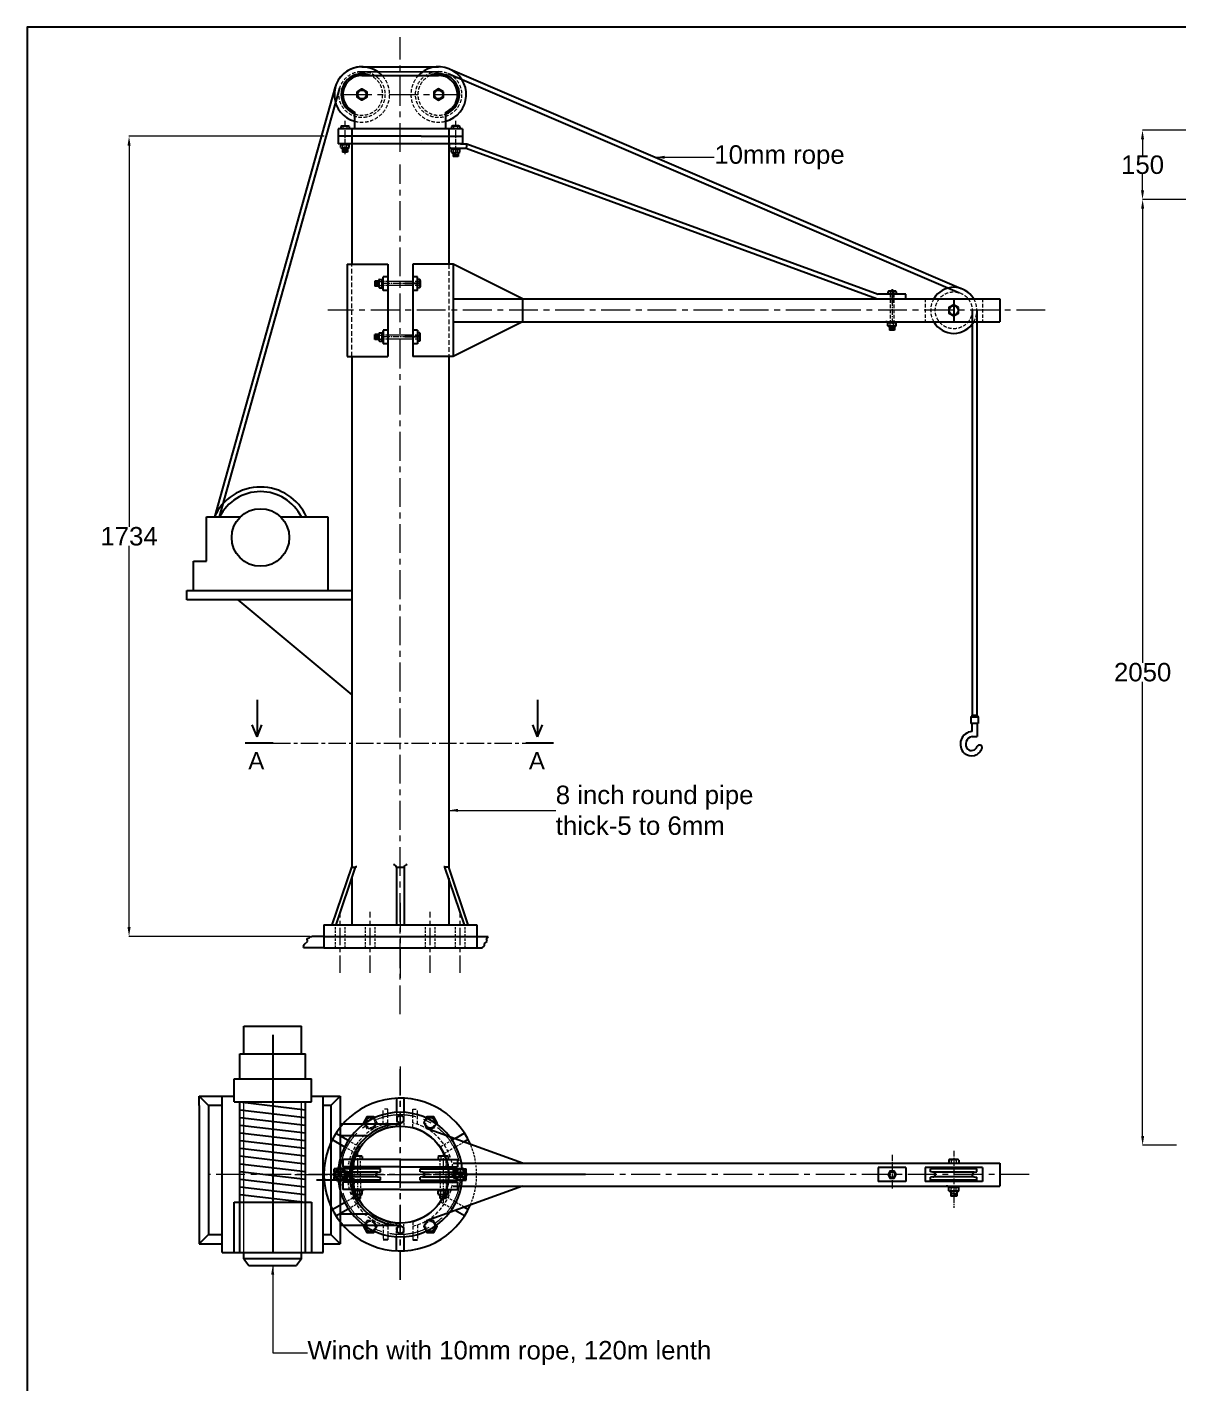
# Model space of a CAD drawing. Header units: inches. Extents: x 639 to 7348, y 3528 to 8220.
# Drawn here: x 639 to 3137, y 5279 to 8220 of the extents above; entities that cross this region are included whole.
import ezdxf

# ---------------------------------------------------------------- set-up
doc = ezdxf.new("R2010")
doc.units = ezdxf.units.IN
doc.header["$MEASUREMENT"] = 0
doc.linetypes.add('CENTER', pattern=[2, 1.25, -0.25, 0.25, -0.25])
doc.linetypes.add('HIDDEN', pattern=[0.375, 0.25, -0.125])
doc.styles.get("Standard").update_dxf_attribs({"font": 'arial.ttf'})
doc.dimstyles.get("Standard").update_dxf_attribs({"dimtxt": 40, "dimasz": 20, "dimexe": 0.18, "dimexo": 30, "dimgap": 0.09, "dimtad": 0, "dimtih": 1, "dimtoh": 1, "dimdec": 0, "dimzin": 0, "dimdsep": 46, "dimtxsty": 'Standard', "dimcen": 0.09, "dimadec": 0, "dimazin": 0, "dimtfac": 1, "dimtdec": 0, "dimtofl": 0, "dimtmove": 0, "dimatfit": 3, "dimfxl": 1, "dimtolj": 1, "dimtzin": 0, "dimlwd": 5, "dimlwe": 5, "dimarcsym": 0})

# ---------------------------------------------------------------- blocks, each defined once
blk = doc.blocks.new('*D2')
at = {"color": 0, "lineweight": 5, "transparency": 16777216}
for p, q in [((3151.5, 7996.7), (3057.7, 7996.7)), ((3057.9, 7976.7), (3057.9, 7942.2)), ((3057.9, 7866.7), (3057.9, 7901.2)), ((3151.5, 7846.7), (3057.7, 7846.7))]:
    blk.add_line(p, q, dxfattribs=at)
at = {"color": 0, "transparency": 16777216}
for points in [[(3054.5, 7976.7), (3061.2, 7976.7), (3057.9, 7996.7)], [(3054.5, 7866.7), (3061.2, 7866.7), (3057.9, 7846.7)]]:
    blk.add_solid(points, dxfattribs=at)
at = {"layer": 'Defpoints', "color": 0, "transparency": 16777216}
for p in [(3181.5, 7996.7), (3057.9, 7846.7), (3181.5, 7846.7)]:
    blk.add_point(p, dxfattribs=at)
at = {"color": 0, "transparency": 16777216, "insert": (3057.9, 7921.7), "char_height": 40, "attachment_point": 5}
blk.add_mtext('\\A1;150', dxfattribs=at)
blk = doc.blocks.new('*D4')
at = {"color": 0, "lineweight": 5, "transparency": 16777216}
for p, q in [((3151.5, 7846.7), (3057.9, 7846.7)), ((3058.1, 7826.7), (3058.1, 6842.2)), ((3058.1, 5816.7), (3058.1, 6801.2)), ((3131.5, 5796.7), (3057.9, 5796.7))]:
    blk.add_line(p, q, dxfattribs=at)
at = {"color": 0, "transparency": 16777216}
for points in [[(3054.8, 7826.7), (3061.4, 7826.7), (3058.1, 7846.7)], [(3054.8, 5816.7), (3061.4, 5816.7), (3058.1, 5796.7)]]:
    blk.add_solid(points, dxfattribs=at)
at = {"layer": 'Defpoints', "color": 0, "transparency": 16777216}
for p in [(3058.1, 7846.7), (3181.5, 7846.7), (3161.5, 5796.7)]:
    blk.add_point(p, dxfattribs=at)
at = {"color": 0, "transparency": 16777216, "insert": (3058.1, 6821.7), "char_height": 40, "attachment_point": 5}
blk.add_mtext('\\A1;2050', dxfattribs=at)
blk = doc.blocks.new('*D34')
at = {"color": 0, "lineweight": 5, "transparency": 16777216}
for p, q in [((1283.5, 7983.5), (860.3, 7983.5)), ((860.5, 7963.5), (860.5, 7136.9)), ((860.5, 6269.2), (860.5, 7095.8)), ((1252.9, 6249.2), (860.3, 6249.2))]:
    blk.add_line(p, q, dxfattribs=at)
at = {"color": 0, "transparency": 16777216}
for points in [[(857.1, 7963.5), (863.8, 7963.5), (860.5, 7983.5)], [(857.1, 6269.2), (863.8, 6269.2), (860.5, 6249.2)]]:
    blk.add_solid(points, dxfattribs=at)
at = {"layer": 'Defpoints', "color": 0, "transparency": 16777216}
for p in [(1313.5, 7983.5), (860.5, 6249.2), (1282.9, 6249.2)]:
    blk.add_point(p, dxfattribs=at)
at = {"color": 0, "transparency": 16777216, "insert": (860.5, 7116.3), "char_height": 40, "attachment_point": 5}
blk.add_mtext('\\A1;1734', dxfattribs=at)

msp = doc.modelspace()

# ---------------------------------------------------------------- linework, layer by layer
at = {"linetype": 'CENTER', "lineweight": 5, "ltscale": 50}
for p, q in [((1448.5, 7949.8), (1448.5, 8198.6)), ((1324.1, 8074.2), (1572.9, 8074.2)), ((1448.5, 6080.3), (1448.5, 7922.1)), ((1475.5, 7668.5), (1421.5, 7668.5)), ((1475.5, 7659.8), (1421.5, 7659.8)), ((2846.9, 7606.3), (1291.4, 7606.3)), ((1475.5, 7552.8), (1421.5, 7552.8)), ((1475.5, 7544.1), (1421.5, 7544.1)), ((1448.5, 6321.8), (1448.5, 6152.7)), ((1448.5, 5967.3), (1448.5, 5498.4)), ((1448.5, 5504.3), (1448.5, 5961.4)), ((2811.8, 5732.8), (1033.3, 5732.8)), ((1220, 5732.8), (1677.1, 5732.8)), ((1228.5, 5732.8), (1668.5, 5732.8))]:
    msp.add_line(p, q, dxfattribs=at)
for p, q in [((1356.7, 8123.4), (1531.6, 8124.2)), ((1365.4, 8134.2), (1531.6, 8134.2)), ((1552.5, 8119.6), (2660.7, 7644.4)), ((1556.5, 8128.8), (2664.6, 7653.6)), ((1047, 7161.1), (1307.7, 8090.6)), ((1365.4, 8115.4), (1531.6, 8115.4)), ((1056.7, 7158.4), (1317.3, 8087.9)), ((1349.8, 7999.5), (1349.8, 8036.1)), ((1547.2, 7999.5), (1547.2, 8036.1)), ((1319.5, 8004.8), (1319.5, 7999.5)), ((1321.9, 8005.9), (1335.2, 8005.9)), ((1337.5, 8004.8), (1337.5, 7999.5)), ((1559.5, 8004.8), (1559.5, 7999.5)), ((1575.2, 8005.9), (1561.9, 8005.9)), ((1577.5, 8004.8), (1577.5, 7999.5)), ((1583.5, 7999.5), (1313.5, 7999.5)), ((1313.5, 7999.5), (1313.5, 7967.5)), ((1493.5, 7983.5), (1313.5, 7983.5)), ((1343.5, 7999.5), (1343.5, 7706.3)), ((1403.5, 7974.2), (1403.5, 7974.2)), ((1493.5, 7983.5), (1583.5, 7983.5)), ((1493.5, 7974.2), (1493.5, 7974.2)), ((1553.5, 7999.5), (1553.5, 7706.3)), ((1583.5, 7999.5), (1583.5, 7967.5)), ((1583.5, 7967.5), (1313.5, 7967.5)), ((1317.9, 7967.5), (1317.9, 7965.5)), ((1317.9, 7965.5), (1339.1, 7965.5)), ((1319.5, 7959.1), (1319.5, 7964.4)), ((1321.9, 7958), (1335.2, 7958)), ((1323, 7958.3), (1323, 7949.4)), ((1334, 7949.4), (1323, 7949.4)), ((1334, 7958.3), (1334, 7949.4)), ((1337.5, 7959.1), (1337.5, 7964.4)), ((1339.1, 7967.5), (1339.1, 7965.5)), ((1555, 7957.5), (1555, 7967.5)), ((1557.9, 7957.5), (1555, 7957.5)), ((1557.9, 7957.5), (1557.9, 7955.5)), ((1557.9, 7957.5), (1579.1, 7957.5)), ((1579.1, 7955.5), (1557.9, 7955.5)), ((1559.5, 7949.1), (1559.5, 7954.4)), ((1575.2, 7948), (1561.9, 7948)), ((1563, 7948.3), (1563, 7939.4)), ((1574, 7948.3), (1574, 7939.4)), ((1577.5, 7949.1), (1577.5, 7954.4)), ((1579, 7967.5), (1592.9, 7967.5)), ((1579.1, 7957.5), (1579.1, 7955.5)), ((1579.1, 7957.5), (1591.1, 7957.5)), ((1592.9, 7967.5), (1591.1, 7957.5)), ((1591.1, 7957.5), (2481.3, 7631.9)), ((1592.9, 7967.5), (2484.7, 7641.3)), ((1574, 7939.4), (1563, 7939.4)), ((1333.5, 7706.3), (1333.5, 7506.3)), ((1333.5, 7706.3), (1421.5, 7706.3)), ((1421.5, 7706.3), (1421.5, 7506.3)), ((1563.5, 7706.3), (1475.5, 7706.3)), ((1475.5, 7706.3), (1475.5, 7506.3)), ((1563.5, 7706.3), (1563.5, 7506.3)), ((1713.5, 7631.3), (1563.5, 7706.3)), ((1411.5, 7649.2), (1411.5, 7679.2)), ((1421.5, 7679.2), (1411.5, 7679.2)), ((1485.5, 7679.2), (1475.5, 7679.2)), ((1485.5, 7649.2), (1485.5, 7679.2)), ((1402.3, 7669.7), (1393.4, 7669.7)), ((1393.4, 7669.7), (1393.4, 7658.7)), ((1402.3, 7658.7), (1393.4, 7658.7)), ((1402.1, 7670.8), (1402.1, 7657.5)), ((1403.1, 7673.2), (1408.5, 7673.2)), ((1403.1, 7655.2), (1408.5, 7655.2)), ((1409.5, 7674.7), (1409.5, 7653.6)), ((1411.5, 7674.7), (1409.5, 7674.7)), ((1411.5, 7653.6), (1409.5, 7653.6)), ((1411.5, 7653.6), (1411.5, 7674.7)), ((1421.5, 7649.2), (1411.5, 7649.2)), ((1489.4, 7664.2), (1458.6, 7664.2)), ((1485.5, 7649.2), (1475.5, 7649.2)), ((1490.9, 7673.2), (1485.5, 7673.2)), ((1485.5, 7655.2), (1485.5, 7673.2)), ((1490.9, 7655.2), (1485.5, 7655.2)), ((1491.9, 7670.8), (1491.9, 7657.5)), ((2521.4, 7647.7), (2508.1, 7647.7)), ((2514.7, 7652.4), (2514.7, 7621.6)), ((1563.5, 7631.3), (2748.5, 7631.3)), ((1713.5, 7631.3), (1713.5, 7581.3)), ((2544.7, 7641.3), (2484.7, 7641.3)), ((2505.7, 7646.7), (2505.7, 7641.3)), ((2523.7, 7646.7), (2523.7, 7641.3)), ((2544.7, 7631.3), (2544.7, 7641.3)), ((2648.5, 7631.3), (2648.5, 7581.3)), ((2748.5, 7631.3), (2748.5, 7581.3)), ((2688.5, 7606.3), (2688.5, 6728.6)), ((2698.5, 7606.3), (2698.5, 6728.6)), ((1409.5, 7537.9), (1409.5, 7559)), ((1411.5, 7559), (1409.5, 7559)), ((1411.5, 7563.5), (1411.5, 7533.5)), ((1421.5, 7563.5), (1411.5, 7563.5)), ((1411.5, 7559), (1411.5, 7537.9)), ((1485.5, 7563.5), (1475.5, 7563.5)), ((1485.5, 7563.5), (1485.5, 7533.5)), ((1563.5, 7581.3), (2748.5, 7581.3)), ((1713.5, 7581.3), (1563.5, 7506.3)), ((2504.1, 7581.3), (2501.2, 7581.3)), ((2504.1, 7581.3), (2504.1, 7579.3)), ((2504.1, 7581.3), (2525.3, 7581.3)), ((2525.3, 7579.3), (2504.1, 7579.3)), ((2505.7, 7572.9), (2505.7, 7578.3)), ((2521.4, 7571.9), (2508.1, 7571.9)), ((2509.2, 7572.1), (2509.2, 7563.3)), ((2520.2, 7563.3), (2509.2, 7563.3)), ((2520.2, 7572.1), (2520.2, 7563.3)), ((2523.7, 7572.9), (2523.7, 7578.3)), ((2525.3, 7581.3), (2525.3, 7579.3)), ((1402.3, 7554), (1393.4, 7554)), ((1393.4, 7543), (1393.4, 7554)), ((1402.3, 7543), (1393.4, 7543)), ((1402.1, 7541.8), (1402.1, 7555.1)), ((1403.1, 7557.5), (1408.5, 7557.5)), ((1403.1, 7539.5), (1408.5, 7539.5)), ((1411.5, 7537.9), (1409.5, 7537.9)), ((1421.5, 7533.5), (1411.5, 7533.5)), ((1489.4, 7548.5), (1458.6, 7548.5)), ((1485.5, 7533.5), (1475.5, 7533.5)), ((1490.9, 7557.5), (1485.5, 7557.5)), ((1485.5, 7557.5), (1485.5, 7539.5)), ((1490.9, 7539.5), (1485.5, 7539.5)), ((1491.9, 7541.8), (1491.9, 7555.1)), ((1333.5, 7506.3), (1421.5, 7506.3)), ((1343.5, 7506.3), (1343.5, 6399.2)), ((1563.5, 7506.3), (1475.5, 7506.3)), ((1553.5, 7506.3), (1553.5, 6399.2)), ((1028.3, 7062.6), (1028.3, 7158.4)), ((1028.3, 7158.4), (1101.8, 7158.4)), ((1189, 7158.4), (1291.7, 7158.4)), ((1291.7, 7158.4), (1291.7, 6998.9)), ((1000.1, 6998.9), (1000.1, 7062.6)), ((1000.1, 7062.6), (1028.3, 7062.6)), ((985.9, 6978.9), (985.9, 6998.9)), ((985.9, 6998.9), (1343.5, 6998.9)), ((1343.5, 6978.9), (985.9, 6978.9)), ((1096.2, 6978.9), (1343.5, 6773.1)), ((1137.9, 6761.6), (1137.9, 6681.4)), ((1746.2, 6761.6), (1746.2, 6681.4)), ((1137.9, 6681.4), (1127.3, 6707.5)), ((1137.9, 6681.4), (1148.4, 6707.5)), ((1746.2, 6681.4), (1735.7, 6707.5)), ((1746.2, 6681.4), (1756.7, 6707.5)), ((2685.4, 6725.4), (2701.7, 6725.4)), ((2685.4, 6725.4), (2685.4, 6710.4)), ((2701.7, 6710.4), (2685.4, 6710.4)), ((2686, 6726.4), (2687.9, 6726.4)), ((2686, 6726.4), (2686, 6725.4)), ((2687.7, 6710.4), (2687.7, 6693.6)), ((2687.9, 6728.6), (2699.1, 6728.6)), ((2687.9, 6728.6), (2687.9, 6725.4)), ((2687.9, 6726.4), (2699.1, 6726.4)), ((2688.5, 6728.6), (2698.5, 6728.6)), ((2699.1, 6728.6), (2699.1, 6725.4)), ((2699.1, 6726.4), (2701, 6726.4)), ((2699.3, 6710.4), (2699.3, 6693.6)), ((2701, 6726.4), (2701, 6725.4)), ((2701.7, 6725.4), (2701.7, 6710.4)), ((2688.8, 6682.1), (2699.3, 6682.1)), ((2699.3, 6693.6), (2699.3, 6682.1)), ((1172.7, 6667.8), (1112.3, 6667.8)), ((1781, 6667.8), (1720.6, 6667.8)), ((1301, 6274.2), (1343.5, 6399.2)), ((1309.3, 6274.2), (1351.7, 6399.2)), ((1343.5, 6399.2), (1351.7, 6399.2)), ((1440.6, 6399.2), (1440.6, 6274.2)), ((1440.6, 6399.2), (1456.6, 6399.2)), ((1456.6, 6399.2), (1456.6, 6274.2)), ((1587.8, 6274.2), (1545.3, 6399.2)), ((1553.5, 6399.2), (1545.3, 6399.2)), ((1596, 6274.2), (1553.5, 6399.2)), ((1343.5, 6375), (1343.5, 6274.2)), ((1553.5, 6375), (1553.5, 6274.2)), ((1282.9, 6274.2), (1614.2, 6274.2)), ((1282.9, 6274.2), (1282.9, 6249.2)), ((1614.2, 6274.2), (1614.2, 6249.2)), ((1240.7, 6232.5), (1247.4, 6237.8)), ((1246.8, 6244.4), (1251.2, 6246.3)), ((1247.4, 6237.8), (1246.8, 6244.4)), ((1251.2, 6246.3), (1252.8, 6248.2)), ((1252.8, 6248.2), (1257.1, 6249.2)), ((1282.9, 6249.2), (1257.1, 6249.2)), ((1282.9, 6249.2), (1614.2, 6249.2)), ((1282.9, 6249.2), (1282.9, 6224.2)), ((1282.9, 6249.2), (1614.2, 6249.2)), ((1614.2, 6249.2), (1614.2, 6224.2)), ((1614.2, 6249.2), (1639.1, 6249.2)), ((1631.2, 6234), (1637.1, 6237.8)), ((1635.7, 6243.9), (1639.1, 6249.2)), ((1637.1, 6237.8), (1635.7, 6243.9)), ((1238.2, 6228.3), (1240.7, 6232.5)), ((1239.2, 6226.7), (1238.2, 6228.3)), ((1238.7, 6224.2), (1239.2, 6226.7)), ((1282.9, 6224.2), (1238.7, 6224.2)), ((1282.9, 6224.2), (1614.2, 6224.2)), ((1614.2, 6224.2), (1626.1, 6224.2)), ((1626.1, 6224.2), (1630.9, 6229)), ((1630.9, 6229), (1631.2, 6234)), ((1109.5, 6054.2), (1234.4, 6054.2)), ((1109.5, 5994.7), (1109.5, 6054.2)), ((1171.9, 6035.7), (1171.9, 5564.1)), ((1234.4, 5994.7), (1234.4, 6054.2)), ((1100.8, 5994.7), (1243, 5994.7)), ((1100.8, 5940.4), (1100.8, 5994.7)), ((1243, 5940.4), (1243, 5994.7)), ((1088, 5890.2), (1088, 5940.4)), ((1088, 5940.4), (1255.8, 5940.4)), ((1255.8, 5890.2), (1255.8, 5940.4)), ((1012.4, 5882.8), (1012.4, 5902.8)), ((1012.4, 5902.8), (1088, 5902.8)), ((1032.4, 5882.8), (1012.4, 5902.8)), ((1012.4, 5882.8), (1012.4, 5882.8)), ((1012.4, 5882.8), (1012.4, 5582.8)), ((1032.4, 5882.8), (1032.4, 5602.8)), ((1062.6, 5882.8), (1032.4, 5882.8)), ((1062.6, 5564.1), (1062.6, 5902.8)), ((1088, 5890.2), (1255.8, 5890.2)), ((1100.8, 5564.1), (1100.8, 5890.2)), ((1100.8, 5890.2), (1243, 5873.4)), ((1243, 5564.1), (1243, 5890.2)), ((1255.8, 5902.8), (1318.2, 5902.8)), ((1281.3, 5564.1), (1281.3, 5902.8)), ((1298.2, 5882.8), (1281.3, 5882.8)), ((1298.2, 5882.8), (1318.2, 5902.8)), ((1298.2, 5882.8), (1298.2, 5602.8)), ((1318.2, 5902.8), (1318.2, 5882.8)), ((1318.2, 5882.8), (1318.2, 5582.8)), ((1440.5, 5898.5), (1440.5, 5867.6)), ((1456.5, 5898.5), (1456.5, 5867.6)), ((1100.8, 5873.4), (1243, 5856.7)), ((1100.8, 5856.7), (1243, 5840)), ((1100.8, 5840), (1243, 5823.3)), ((1318.2, 5842.8), (1448.5, 5842.8)), ((1448.5, 5837.8), (1448.5, 5842.8)), ((1713.5, 5757.8), (1505.3, 5832.8)), ((1100.8, 5823.3), (1243, 5806.5)), ((1100.8, 5806.5), (1243, 5789.8)), ((1301, 5808.7), (1327.8, 5793.2)), ((1309, 5822.5), (1335.8, 5807.1)), ((1318.2, 5817.8), (1378.7, 5817.8)), ((1587.9, 5822.6), (1567.1, 5810.6)), ((1595.9, 5808.8), (1586.8, 5803.5)), ((1100.8, 5789.8), (1243, 5773.1)), ((1100.8, 5773.1), (1243, 5756.4)), ((1448.5, 5765.3), (1324.2, 5765.3)), ((1324.2, 5765.3), (1324.2, 5749.3)), ((1344.6, 5771.8), (1344.6, 5765.3)), ((1363.4, 5773), (1347.5, 5773)), ((1366.2, 5771.8), (1366.2, 5765.3)), ((1448.5, 5765.3), (1572.8, 5765.3)), ((1530.8, 5771.8), (1530.8, 5765.3)), ((1549.6, 5773), (1533.6, 5773)), ((1552.4, 5771.8), (1552.4, 5765.3)), ((1572.8, 5765.3), (1572.8, 5749.3)), ((2656.5, 5765.5), (2640.5, 5765.5)), ((1100.8, 5756.4), (1243, 5739.6)), ((1100.8, 5739.6), (1243, 5722.9)), ((1305.4, 5738.7), (1305.4, 5745.3)), ((1405.4, 5745.3), (1305.4, 5745.3)), ((1311, 5737.8), (1305.4, 5738.7)), ((1400.1, 5737.8), (1310.4, 5737.8)), ((1448.5, 5749.3), (1324.2, 5749.3)), ((1348.8, 5745.3), (1348.8, 5749.3)), ((1362, 5745.3), (1362, 5749.3)), ((1399.8, 5737.8), (1405.4, 5738.7)), ((1405.4, 5738.7), (1405.4, 5745.3)), ((1448.5, 5749.3), (1572.8, 5749.3)), ((1491.6, 5738.7), (1491.6, 5745.3)), ((1491.6, 5745.3), (1591.6, 5745.3)), ((1497.2, 5737.8), (1491.6, 5738.7)), ((1497, 5737.8), (1586.6, 5737.8)), ((1535, 5745.3), (1535, 5749.3)), ((1548.2, 5745.3), (1548.2, 5749.3)), ((1563.5, 5757.8), (2748.5, 5757.8)), ((1586.1, 5737.8), (1591.6, 5738.7)), ((1591.6, 5738.7), (1591.6, 5745.3)), ((2484.7, 5747.8), (2484.7, 5717.8)), ((2544.7, 5747.8), (2484.7, 5747.8)), ((2544.7, 5747.8), (2544.7, 5717.8)), ((2586.4, 5747.8), (2586.4, 5717.8)), ((2710.6, 5747.8), (2586.4, 5747.8)), ((2598.5, 5738.7), (2598.5, 5745.3)), ((2698.5, 5745.3), (2598.5, 5745.3)), ((2604, 5737.8), (2598.5, 5738.7)), ((2693.1, 5737.8), (2603.5, 5737.8)), ((2637.7, 5764.3), (2637.7, 5757.8)), ((2659.3, 5764.3), (2659.3, 5757.8)), ((2692.9, 5737.8), (2698.5, 5738.7)), ((2698.5, 5738.7), (2698.5, 5745.3)), ((2710.6, 5747.8), (2710.6, 5717.8)), ((2748.5, 5757.8), (2748.5, 5707.8)), ((1100.8, 5722.9), (1243, 5706.2)), ((1100.8, 5706.2), (1243, 5689.5)), ((1398.5, 5720.3), (1266.9, 5720.3)), ((1311.1, 5727.9), (1305.4, 5726.9)), ((1305.4, 5720.3), (1305.4, 5726.9)), ((1405.4, 5720.3), (1305.4, 5720.3)), ((1400, 5727.8), (1310.8, 5727.8)), ((1448.5, 5716.3), (1324.2, 5716.3)), ((1324.2, 5716.3), (1324.2, 5700.3)), ((1348.8, 5716.3), (1348.8, 5720.3)), ((1362, 5716.3), (1362, 5720.3)), ((1399.5, 5727.9), (1405.4, 5726.9)), ((1405.4, 5720.3), (1405.4, 5726.9)), ((1448.5, 5716.3), (1572.8, 5716.3)), ((1497.5, 5727.9), (1491.6, 5726.9)), ((1491.6, 5720.3), (1491.6, 5726.9)), ((1491.6, 5720.3), (1591.6, 5720.3)), ((1497, 5727.8), (1586.6, 5727.8)), ((1713.5, 5707.8), (1505.3, 5632.8)), ((1535, 5716.3), (1535, 5720.3)), ((1548.2, 5716.3), (1548.2, 5720.3)), ((1849.9, 5732.8), (1563.5, 5732.8)), ((1563.5, 5707.8), (2748.5, 5707.8)), ((1572.8, 5716.3), (1572.8, 5700.3)), ((1586.1, 5727.8), (1591.6, 5726.9)), ((1591.6, 5720.3), (1591.6, 5726.9)), ((2544.7, 5717.8), (2484.7, 5717.8)), ((2710.6, 5717.8), (2586.4, 5717.8)), ((2604, 5727.8), (2598.5, 5726.9)), ((2598.5, 5720.3), (2598.5, 5726.9)), ((2698.5, 5720.3), (2598.5, 5720.3)), ((2693.1, 5727.8), (2603.5, 5727.8)), ((2635.8, 5707.8), (2632.3, 5707.8)), ((2635.8, 5707.8), (2635.8, 5705.4)), ((2635.8, 5707.8), (2661.2, 5707.8)), ((2661.2, 5707.8), (2661.2, 5705.4)), ((2692.6, 5727.9), (2698.5, 5726.9)), ((2698.5, 5720.3), (2698.5, 5726.9)), ((1100.8, 5689.5), (1243, 5672.7)), ((1448.5, 5700.3), (1324.2, 5700.3)), ((1342.8, 5700.3), (1342.8, 5697.9)), ((1342.8, 5700.3), (1368.1, 5700.3)), ((1368.1, 5697.9), (1342.8, 5697.9)), ((1344.6, 5690.2), (1344.6, 5696.7)), ((1363.4, 5689), (1347.5, 5689)), ((1348.8, 5680.9), (1348.8, 5689)), ((1362, 5680.9), (1348.8, 5680.9)), ((1362, 5680.9), (1362, 5689)), ((1366.2, 5690.2), (1366.2, 5696.7)), ((1368.1, 5700.3), (1368.1, 5697.9)), ((1448.5, 5700.3), (1572.8, 5700.3)), ((1528.9, 5700.3), (1528.9, 5697.9)), ((1528.9, 5700.3), (1554.3, 5700.3)), ((1554.3, 5697.9), (1528.9, 5697.9)), ((1530.8, 5690.2), (1530.8, 5696.7)), ((1549.6, 5689), (1533.6, 5689)), ((1535, 5680.9), (1535, 5689)), ((1548.2, 5680.9), (1535, 5680.9)), ((1548.2, 5680.9), (1548.2, 5689)), ((1552.4, 5690.2), (1552.4, 5696.7)), ((1554.3, 5700.3), (1554.3, 5697.9)), ((2661.2, 5705.4), (2635.8, 5705.4)), ((2637.7, 5697.7), (2637.7, 5704.2)), ((2656.5, 5696.5), (2640.5, 5696.5)), ((2641.9, 5696.8), (2641.9, 5686.2)), ((2655.1, 5686.2), (2641.9, 5686.2)), ((2655.1, 5696.8), (2655.1, 5686.2)), ((2659.3, 5697.7), (2659.3, 5704.2)), ((1088, 5564.1), (1088, 5673.2)), ((1088, 5673.2), (1255.8, 5673.2)), ((1255.8, 5673.2), (1255.8, 5564.1)), ((1301.1, 5656.9), (1327.8, 5672.3)), ((1309.1, 5643), (1335.8, 5658.5)), ((1318.2, 5647.8), (1378.7, 5647.8)), ((1588, 5643.1), (1567.2, 5655.1)), ((1596, 5657), (1586.9, 5662.2)), ((1318.2, 5622.8), (1448.5, 5622.8)), ((1448.5, 5622.8), (1448.5, 5627.8)), ((1032.4, 5602.8), (1012.4, 5582.8)), ((1032.4, 5602.8), (1062.6, 5602.8)), ((1281.3, 5602.8), (1298.2, 5602.8)), ((1298.2, 5602.8), (1318.2, 5582.8)), ((1421.5, 5591), (1411.5, 5591)), ((1440.6, 5567.2), (1440.6, 5598.1)), ((1456.6, 5567.2), (1456.6, 5598.1)), ((1475.5, 5591), (1485.5, 5591)), ((1012.4, 5582.8), (1062.6, 5582.8)), ((1062.6, 5564.1), (1281.3, 5564.1)), ((1109.5, 5550), (1109.5, 5564.1)), ((1234.4, 5550), (1234.4, 5564.1)), ((1281.3, 5582.8), (1318.2, 5582.8)), ((1109.5, 5550.7), (1234.4, 5550.7)), ((1109.5, 5550), (1120.4, 5536)), ((1120.4, 5536), (1223.4, 5536)), ((1234.4, 5550), (1223.4, 5536))]:
    msp.add_line(p, q)
at = {"linetype": 'CENTER', "lineweight": 5, "ltscale": 20}
for p, q in [((1324.2, 8004.8), (1324.2, 7999.5)), ((1332.8, 8004.8), (1332.8, 7999.5)), ((1564.2, 8004.8), (1564.2, 7999.5)), ((1572.8, 8004.8), (1572.8, 7999.5)), ((1324.2, 7959.1), (1324.2, 7964.4)), ((1332.8, 7959.1), (1332.8, 7964.4)), ((1564.2, 7949.1), (1564.2, 7954.4)), ((1572.8, 7949.1), (1572.8, 7954.4)), ((1403.1, 7668.5), (1408.5, 7668.5)), ((1403.1, 7659.8), (1408.5, 7659.8)), ((1490.9, 7668.5), (1485.5, 7668.5)), ((1490.9, 7659.8), (1485.5, 7659.8)), ((2510.4, 7646.7), (2510.4, 7641.3)), ((2519, 7646.7), (2519, 7641.3)), ((2510.4, 7572.9), (2510.4, 7578.3)), ((2519, 7572.9), (2519, 7578.3)), ((1403.1, 7552.8), (1408.5, 7552.8)), ((1403.1, 7544.1), (1408.5, 7544.1)), ((1490.9, 7552.8), (1485.5, 7552.8)), ((1490.9, 7544.1), (1485.5, 7544.1)), ((1350.3, 5771.8), (1350.3, 5765.3)), ((1360.6, 5771.8), (1360.6, 5765.3)), ((1536.4, 5771.8), (1536.4, 5765.3)), ((1546.8, 5771.8), (1546.8, 5765.3)), ((2643.3, 5764.3), (2643.3, 5757.8)), ((2653.7, 5764.3), (2653.7, 5757.8)), ((1350.3, 5690.2), (1350.3, 5696.7)), ((1360.6, 5690.2), (1360.6, 5696.7)), ((1536.4, 5690.2), (1536.4, 5696.7)), ((1546.8, 5690.2), (1546.8, 5696.7)), ((2643.3, 5697.7), (2643.3, 5704.2)), ((2653.7, 5697.7), (2653.7, 5704.2))]:
    msp.add_line(p, q, dxfattribs=at)
at = {"linetype": 'CENTER', "lineweight": 5, "ltscale": 10}
for p, q in [((1328.5, 8017), (1328.5, 7942.5)), ((1568.5, 8017), (1568.5, 7942.5)), ((1485.8, 7664.2), (1411.3, 7664.2)), ((2514.7, 7648.8), (2514.7, 7574.3)), ((1485.8, 7548.5), (1411.3, 7548.5)), ((1355.4, 5783.7), (1355.4, 5667.6)), ((1541.6, 5783.7), (1541.6, 5667.6)), ((2514.7, 5775.3), (2514.7, 5700.8)), ((2648.5, 5784.3), (2648.5, 5660.8))]:
    msp.add_line(p, q, dxfattribs=at)
at = {"lineweight": 5}
for p, q in [((1334, 7956.5), (1323, 7957.5)), ((1334, 7953.6), (1323, 7954.7)), ((1334, 7951.5), (1323, 7952.6)), ((1334, 7949.4), (1323, 7950.5)), ((1334, 7957.8), (1331.3, 7958)), ((1574, 7946.5), (1563, 7947.5)), ((1574, 7943.6), (1563, 7944.7)), ((1574, 7941.5), (1563, 7942.6)), ((1574, 7947.8), (1571.3, 7948)), ((1574, 7939.4), (1563, 7940.5)), ((1393.4, 7669.7), (1394.5, 7658.7)), ((1395.5, 7669.7), (1396.6, 7658.7)), ((1397.6, 7669.7), (1398.7, 7658.7)), ((1400.5, 7669.7), (1401.6, 7658.7)), ((1401.8, 7669.7), (1402.1, 7667)), ((2520.2, 7570.3), (2509.2, 7571.4)), ((2520.2, 7567.4), (2509.2, 7568.5)), ((2520.2, 7565.3), (2509.2, 7566.4)), ((2520.2, 7563.3), (2509.2, 7564.3)), ((2520.2, 7571.6), (2517.5, 7571.9)), ((1393.4, 7543), (1394.5, 7554)), ((1395.5, 7543), (1396.6, 7554)), ((1397.6, 7543), (1398.7, 7554)), ((1400.5, 7543), (1401.6, 7554)), ((1401.8, 7543), (1402.1, 7545.7)), ((1109.5, 5564.1), (1109.5, 5890.2)), ((1234.4, 5564.1), (1234.4, 5890.2)), ((1362, 5687.1), (1348.8, 5688.4)), ((1362, 5683.7), (1348.8, 5685)), ((1362, 5681.2), (1348.8, 5682.5)), ((1362, 5688.7), (1358.8, 5689)), ((1548.2, 5687.1), (1535, 5688.4)), ((1548.2, 5683.7), (1535, 5685)), ((1548.2, 5681.2), (1535, 5682.5)), ((1548.2, 5688.7), (1544.9, 5689)), ((2655.1, 5694.6), (2641.9, 5695.9)), ((2655.1, 5691.2), (2641.9, 5692.5)), ((2655.1, 5688.7), (2641.9, 5690)), ((2655.1, 5686.2), (2641.9, 5687.5)), ((2655.1, 5696.2), (2651.9, 5696.5))]:
    msp.add_line(p, q, dxfattribs=at)
at = {"linetype": 'HIDDEN', "lineweight": 5, "ltscale": 40}
for p, q in [((1343.5, 7506.3), (1343.5, 7706.3)), ((1553.5, 7706.3), (1553.5, 7506.3))]:
    msp.add_line(p, q, dxfattribs=at)
at = {"linetype": 'HIDDEN', "lineweight": 5, "ltscale": 20}
for p, q in [((1421.5, 7668.5), (1411.5, 7668.5)), ((1421.5, 7659.8), (1411.5, 7659.8)), ((1485.5, 7668.5), (1475.5, 7668.5)), ((1485.5, 7659.8), (1475.5, 7659.8)), ((1421.5, 7552.8), (1411.5, 7552.8)), ((1421.5, 7544.1), (1411.5, 7544.1)), ((1485.5, 7552.8), (1475.5, 7552.8)), ((1485.5, 7544.1), (1475.5, 7544.1)), ((1307.9, 6249.2), (1307.9, 6274.2)), ((1328.9, 6249.2), (1328.9, 6274.2)), ((1373, 6249.2), (1373, 6274.2)), ((1394, 6249.2), (1394, 6274.2)), ((1503, 6249.2), (1503, 6274.2)), ((1524, 6249.2), (1524, 6274.2)), ((1568.2, 6249.2), (1568.2, 6274.2)), ((1589.2, 6249.2), (1589.2, 6274.2)), ((1307.9, 6224.2), (1307.9, 6249.2)), ((1328.9, 6224.2), (1328.9, 6249.2)), ((1373, 6224.2), (1373, 6249.2)), ((1394, 6224.2), (1394, 6249.2)), ((1503, 6224.2), (1503, 6249.2)), ((1524, 6224.2), (1524, 6249.2)), ((1568.2, 6224.2), (1568.2, 6249.2)), ((1589.2, 6224.2), (1589.2, 6249.2)), ((1440.5, 5867.6), (1440.5, 5837.8)), ((1456.5, 5867.6), (1456.5, 5837.8)), ((1335.8, 5807.1), (1361.6, 5792.2)), ((1567.1, 5810.6), (1535.4, 5792.3)), ((1586.8, 5803.5), (1543.4, 5778.4)), ((1327.8, 5793.2), (1353.6, 5778.4)), ((1348.8, 5745.3), (1348.8, 5765.3)), ((1362, 5749.3), (1362, 5765.3)), ((1535, 5745.3), (1535, 5765.3)), ((1548.2, 5749.3), (1548.2, 5765.3)), ((1348.8, 5720.3), (1348.8, 5745.3)), ((1362, 5720.3), (1362, 5745.3)), ((1535, 5720.3), (1535, 5745.3)), ((1548.2, 5720.3), (1548.2, 5745.3)), ((1348.8, 5716.3), (1348.8, 5689.3)), ((1362, 5716.3), (1362, 5689.3)), ((1535, 5716.3), (1535, 5689.3)), ((1548.2, 5716.3), (1548.2, 5689.3)), ((1327.8, 5672.3), (1353.6, 5687.2)), ((1586.9, 5662.2), (1543.5, 5687.3)), ((1335.8, 5658.5), (1361.6, 5673.4)), ((1561.2, 5658.6), (1535.5, 5673.4)), ((1440.6, 5598.1), (1440.5, 5627.8)), ((1456.6, 5598.1), (1456.5, 5627.8))]:
    msp.add_line(p, q, dxfattribs=at)
at = {"linetype": 'HIDDEN', "lineweight": 5, "ltscale": 30}
for p, q in [((2510.4, 7641.3), (2510.4, 7581.3)), ((2519, 7641.3), (2519, 7581.3)), ((2586.4, 7631.3), (2586.4, 7581.3)), ((2710.6, 7631.3), (2710.6, 7581.3)), ((1411.5, 5841.7), (1411.5, 5874.6)), ((1421.5, 5874.6), (1411.5, 5874.6)), ((1421.5, 5844.6), (1421.5, 5874.6)), ((1475.5, 5844.6), (1475.5, 5874.6)), ((1475.5, 5874.6), (1485.5, 5874.6)), ((1485.5, 5841.7), (1485.5, 5874.6)), ((1421.5, 5834.3), (1421.5, 5844.6)), ((1475.5, 5834.3), (1475.5, 5844.6)), ((1411.5, 5623.9), (1411.5, 5591)), ((1421.5, 5631.4), (1421.5, 5621)), ((1421.5, 5621), (1421.5, 5591)), ((1475.5, 5631.4), (1475.5, 5621)), ((1475.5, 5621), (1475.5, 5591)), ((1485.5, 5623.9), (1485.5, 5591))]:
    msp.add_line(p, q, dxfattribs=at)
at = {"linetype": 'CENTER', "lineweight": 5, "ltscale": 30}
for p, q in [((1112.9, 6667.8), (1781, 6667.8)), ((1318.4, 6170.1), (1318.4, 6302.4)), ((1383.5, 6170.1), (1383.5, 6302.4)), ((1513.5, 6170.1), (1513.5, 6302.4)), ((1578.7, 6170.1), (1578.7, 6302.4))]:
    msp.add_line(p, q, dxfattribs=at)
at = {"linetype": 'HIDDEN', "lineweight": 5}
for p, q in [((1310.6, 5745.3), (1306.9, 5738.9)), ((1326.2, 5745.3), (1328.9, 5740.6))]:
    msp.add_line(p, q, dxfattribs=at)
for points in [[(639.4, 3527.8), (7348.2, 3527.8), (7348.2, 8220.2), (639.4, 8220.2)], [(1355, 8080.2), (1365.4, 8086.3), (1375.9, 8080.2), (1375.9, 8068.1), (1365.4, 8062.1), (1355, 8068.1)], [(1542.1, 8080.2), (1531.6, 8086.3), (1521.1, 8080.2), (1521.1, 8068.1), (1531.6, 8062.1), (1542.1, 8068.1)], [(2659, 7612.4), (2648.5, 7618.4), (2638, 7612.4), (2638, 7600.3), (2648.5, 7594.2), (2659, 7600.3)], [(1448.5, 5843.8), (1456.3, 5848.3), (1456.3, 5857.3), (1448.5, 5861.8), (1440.7, 5857.3), (1440.7, 5848.3)], [(2523.5, 5732.8), (2519.1, 5740.4), (2510.3, 5740.4), (2506, 5732.8), (2510.3, 5725.3), (2519.1, 5725.3)], [(1448.5, 5621.8), (1440.7, 5617.3), (1440.7, 5608.3), (1448.5, 5603.8), (1456.3, 5608.3), (1456.3, 5617.3)]]:
    msp.add_lwpolyline(points, close=True)
for points in [[(1392.5, 5855.7), (1391, 5858.3), (1376, 5858.3), (1368.5, 5845.3), (1370, 5842.7)], [(1527, 5842.7), (1528.5, 5845.3), (1521, 5858.3), (1506, 5858.3), (1504.5, 5855.7)], [(1306.7, 5727.1), (1303.4, 5732.8), (1306.7, 5738.5)], [(1307.1, 5739.3), (1306.7, 5738.5)], [(1326.2, 5745.3), (1325.9, 5745.8), (1310.9, 5745.8), (1310.6, 5745.3)], [(1328.9, 5725), (1333.4, 5732.8), (1328.9, 5740.6)], [(1590.4, 5727.1), (1593.7, 5732.8), (1590.4, 5738.5)], [(1306.7, 5727.1), (1307.1, 5726.3)], [(1310.6, 5720.3), (1310.9, 5719.8), (1325.9, 5719.8), (1326.2, 5720.3)], [(1370, 5623), (1368.5, 5620.3), (1376, 5607.3), (1391, 5607.3), (1392.5, 5610)], [(1504.5, 5610), (1506, 5607.3), (1521, 5607.3), (1528.5, 5620.3), (1527, 5623)]]:
    msp.add_lwpolyline(points)
for points in [[(1370, 5842.7), (1376, 5832.3), (1391, 5832.3), (1398.5, 5845.3), (1392.5, 5855.7)], [(1504.5, 5855.7), (1498.5, 5845.3), (1506, 5832.3), (1521, 5832.3), (1527, 5842.7)], [(1590.4, 5738.5), (1586.2, 5745.8), (1571.2, 5745.8), (1563.7, 5732.8), (1571.2, 5719.8), (1586.2, 5719.8), (1590.4, 5727.1)], [(1392.5, 5610), (1398.5, 5620.3), (1391, 5633.3), (1376, 5633.3), (1370, 5623)], [(1527, 5623), (1521, 5633.3), (1506, 5633.3), (1498.5, 5620.3), (1504.5, 5610)]]:
    msp.add_lwpolyline(points, dxfattribs=at)
for points in [[(1337.5, 5732.8), (1333, 5740.6), (1324, 5740.6), (1319.5, 5732.8), (1324, 5725), (1333, 5725)], [(1559.5, 5732.8), (1564, 5725), (1573, 5725), (1577.5, 5732.8), (1573, 5740.6), (1564, 5740.6)]]:
    msp.add_lwpolyline(points, close=True, dxfattribs=at)
at = {"linetype": 'HIDDEN', "lineweight": 5, "ltscale": 30}
for centre, radius in [((1365.4, 8074.2), 50), ((1531.6, 8074.2), 50), ((2648.5, 7606.3), 40)]:
    msp.add_circle(centre, radius, dxfattribs=at)
for centre, radius in [((1365.4, 8074.2), 9.64), ((1531.6, 8074.2), 9.64), ((2648.5, 7606.3), 9.64), ((1145.4, 7113.8), 62.4), ((1448.5, 5732.8), 105), ((2514.7, 5732.8), 6.12)]:
    msp.add_circle(centre, radius)
at = {"linetype": 'CENTER', "lineweight": 5, "ltscale": 70}
msp.add_circle((1448.5, 5732.8), 130.1, dxfattribs=at)
at = {"lineweight": 9}
for centre in [(1448.5, 5852.8), (1448.5, 5612.8)]:
    msp.add_circle(centre, 7.79, dxfattribs=at)
at = {"linetype": 'HIDDEN', "lineweight": 5}
for centre in [(1328.5, 5732.8), (1568.5, 5732.8)]:
    msp.add_circle(centre, 7.79, dxfattribs=at)
at = {"lineweight": 5}
msp.add_circle((2514.7, 5732.8), 7.58, dxfattribs=at)
for centre, radius, start, end in [((1365.4, 8074.2), 60, 43.3756, 196.165), ((1365.4, 8074.2), 60, 43.3756, 254.878), ((1365.4, 8074.2), 45, 66.306, 249.6451), ((1531.6, 8074.2), 60, 285.122, 139.7007), ((1531.6, 8074.2), 45, 290.3549, 113.694), ((1531.6, 8074.2), 45, 290.3549, 113.694), ((1365.4, 8074.2), 41.2, 90, 247.6754), ((1531.6, 8074.2), 60, 136.6244, 139.7007), ((1531.6, 8074.2), 41.2, 292.3246, 90), ((1321.9, 8002.7), 3.14, 41.8843, 138.1157), ((1328.5, 7996.4), 9.44, 62.7894, 117.2106), ((1335.2, 8002.7), 3.14, 41.8843, 138.1157), ((1561.9, 8002.7), 3.14, 41.8843, 138.1157), ((1568.5, 7996.4), 9.44, 62.7894, 117.2106), ((1575.2, 8002.7), 3.14, 41.8843, 138.1157), ((1321.9, 7962.3), 3.14, 41.8843, 138.1157), ((1321.9, 7961.2), 3.14, 221.8843, 318.1157), ((1328.5, 7956), 9.44, 62.7894, 117.2106), ((1328.5, 7967.5), 9.44, 242.7894, 297.2106), ((1335.2, 7962.3), 3.14, 41.8843, 138.1157), ((1335.2, 7961.2), 3.14, 221.8843, 318.1157), ((1561.9, 7952.3), 3.14, 41.8843, 138.1157), ((1561.9, 7951.2), 3.14, 221.8843, 318.1157), ((1568.5, 7946), 9.44, 62.7894, 117.2106), ((1568.5, 7957.5), 9.44, 242.7894, 297.2106), ((1575.2, 7952.3), 3.14, 41.8843, 138.1157), ((1575.2, 7951.2), 3.14, 221.8843, 318.1157), ((1405.2, 7670.8), 3.14, 131.8843, 228.1157), ((1411.5, 7664.2), 9.44, 152.7894, 207.2106), ((1405.2, 7657.5), 3.14, 131.8843, 228.1157), ((1406.4, 7670.8), 3.14, 311.8843, 48.1157), ((1400.1, 7664.2), 9.44, 332.7894, 27.2106), ((1406.4, 7657.5), 3.14, 311.8843, 48.1157), ((1488.8, 7670.8), 3.14, 311.8843, 48.1157), ((1482.5, 7664.2), 9.44, 332.7894, 27.2106), ((1488.8, 7657.5), 3.14, 311.8843, 48.1157), ((2508.1, 7644.6), 3.14, 41.8843, 138.1157), ((2514.7, 7638.3), 9.44, 62.7894, 117.2106), ((2521.4, 7644.6), 3.14, 41.8843, 138.1157), ((2648.5, 7606.3), 50, 30, 150), ((2508.1, 7576.2), 3.14, 41.8843, 138.1157), ((2508.1, 7575), 3.14, 221.8843, 318.1157), ((2514.7, 7569.9), 9.44, 62.7894, 117.2106), ((2514.7, 7581.3), 9.44, 242.7894, 297.2106), ((2521.4, 7576.2), 3.14, 41.8843, 138.1157), ((2521.4, 7575), 3.14, 221.8843, 318.1157), ((2648.5, 7606.3), 50, 210, 330), ((1405.2, 7555.1), 3.14, 131.8843, 228.1157), ((1411.5, 7548.5), 9.44, 152.7894, 207.2106), ((1405.2, 7541.8), 3.14, 131.8843, 228.1157), ((1406.4, 7555.1), 3.14, 311.8843, 48.1157), ((1400.1, 7548.5), 9.44, 332.7894, 27.2106), ((1406.4, 7541.8), 3.14, 311.8843, 48.1157), ((1488.8, 7555.1), 3.14, 311.8843, 48.1157), ((1482.5, 7548.5), 9.44, 332.7894, 27.2106), ((1488.8, 7541.8), 3.14, 311.8843, 48.1157), ((1145.4, 7113.8), 109.4, 24.1055, 155.8945), ((1145.4, 7113.8), 99.4, 26.7131, 153.2869), ((2690.4, 6666.2), 27.5, 95.4877, 225.7779), ((2690.4, 6666.2), 16, 95.4877, 225.7779), ((2687, 6664.7), 24.2, 229.0412, 341.9645), ((2687, 6664.7), 12.6, 229.0412, 341.9645), ((2704.2, 6658), 5.86, 351.8471, 152.0819), ((1353.6, 6397.7), 2.38, 80.1898, 142.4433), ((1430.9, 6395), 10.5, 23.1705, 73.5596), ((1466.2, 6395.1), 10.5, 106.5557, 156.9448), ((1543.4, 6397.7), 2.38, 37.5567, 99.8102), ((1448.5, 5732.8), 165.6, 23.3604, 336.6396), ((1448.5, 5732.8), 135, 5.3128, 174.6872), ((1383.5, 5845.3), 10.5, 56.8957, 183.141), ((1513.5, 5845.3), 10.5, 356.859, 123.1043), ((1448.5, 5732.8), 110, 90, 270), ((1448.5, 5732.8), 105, 90, 270), ((1448.5, 5732.8), 105, 284.9072, 75.0928), ((1347.5, 5769.2), 3.77, 41.8843, 138.1157), ((1355.4, 5761.7), 11.3, 62.7894, 117.2106), ((1363.4, 5769.2), 3.77, 41.8843, 138.1157), ((1533.6, 5769.2), 3.77, 41.8843, 138.1157), ((1541.6, 5761.7), 11.3, 62.7894, 117.2106), ((1549.6, 5769.2), 3.77, 41.8843, 138.1157), ((2640.5, 5761.7), 3.77, 41.8843, 138.1157), ((2648.5, 5754.2), 11.3, 62.7894, 117.2106), ((2656.5, 5761.7), 3.77, 41.8843, 138.1157), ((1318.4, 5732.8), 13, 154.0301, 205.9699), ((1318.4, 5732.8), 10.5, 149.8744, 210.1256), ((1318.4, 5732.8), 10.5, 210.0428, 149.8744), ((1310.4, 5732.8), 5, 277.7666, 90), ((1448.5, 5732.8), 135, 178.345, 181.655), ((1400.4, 5732.8), 5, 96.8851, 261.7654), ((1496.6, 5732.8), 5, 278.2346, 83.1149), ((1586.6, 5732.8), 5, 90, 270), ((1448.5, 5732.8), 135, 358.345, 1.655), ((1578.7, 5732.8), 10.5, 329.8744, 30.1256), ((1578.7, 5732.8), 13, 334.0301, 25.9699), ((2603.5, 5732.8), 5, 270, 90), ((2693.5, 5732.8), 5, 96.8851, 261.7654), ((1318.4, 5732.8), 13, 248.0492, 285.7932), ((1448.5, 5732.8), 135, 185.3128, 354.6872), ((1347.5, 5694.1), 3.77, 41.8843, 138.1157), ((1347.5, 5692.8), 3.77, 221.8843, 318.1157), ((1355.4, 5686.6), 11.3, 62.7894, 117.2106), ((1355.4, 5700.3), 11.3, 242.7894, 297.2106), ((1363.4, 5694.1), 3.77, 41.8843, 138.1157), ((1363.4, 5692.8), 3.77, 221.8843, 318.1157), ((1533.6, 5694.1), 3.77, 41.8843, 138.1157), ((1533.6, 5692.8), 3.77, 221.8843, 318.1157), ((1541.6, 5686.6), 11.3, 62.7894, 117.2106), ((1541.6, 5700.3), 11.3, 242.7894, 297.2106), ((1549.6, 5694.1), 3.77, 41.8843, 138.1157), ((1549.6, 5692.8), 3.77, 221.8843, 318.1157), ((2640.5, 5701.6), 3.77, 41.8843, 138.1157), ((2640.5, 5700.3), 3.77, 221.8843, 318.1157), ((2648.5, 5694.1), 11.3, 62.7894, 117.2106), ((2648.5, 5707.8), 11.3, 242.7894, 297.2106), ((2656.5, 5701.6), 3.77, 41.8843, 138.1157), ((2656.5, 5700.3), 3.77, 221.8843, 318.1157), ((1383.5, 5620.3), 10.5, 176.859, 303.1043), ((1513.5, 5620.3), 10.5, 236.8957, 3.141)]:
    msp.add_arc(centre, radius, start, end)
at = {"linetype": 'HIDDEN', "lineweight": 5, "ltscale": 30}
for centre, radius, start, end in [((1365.4, 8074.2), 60, 254.878, 43.3756), ((1365.4, 8074.2), 45, 249.6451, 66.306), ((1531.6, 8074.2), 60, 136.6244, 285.122), ((1531.6, 8074.2), 45, 113.694, 290.3549), ((2648.5, 7606.3), 50, 150, 210), ((2648.5, 7606.3), 50, 330, 30), ((1448.5, 5732.8), 115, 103.5848, 256.4152), ((1448.5, 5732.8), 115, 283.5848, 76.4152)]:
    msp.add_arc(centre, radius, start, end, dxfattribs=at)
at = {"lineweight": 5}
for centre, start, end in [((1383.5, 5845.3), 50.3885, 189.6482), ((1513.5, 5845.3), 350.3518, 129.6115), ((1318.4, 5732.8), 74.2068, 105.7932), ((1383.5, 5620.3), 170.3518, 309.6115), ((1513.5, 5620.3), 230.3885, 9.6482)]:
    msp.add_arc(centre, 13, start, end, dxfattribs=at)
at = {"linetype": 'HIDDEN', "lineweight": 5}
for centre, radius, start, end in [((1383.5, 5845.3), 13, 189.6482, 50.3885), ((1383.5, 5845.3), 10.5, 183.141, 56.8957), ((1513.5, 5845.3), 13, 129.6115, 350.3518), ((1513.5, 5845.3), 10.5, 123.1043, 356.859), ((1318.4, 5732.8), 13, 105.7932, 154.0301), ((1318.4, 5732.8), 13, 285.7932, 74.2068), ((1578.7, 5732.8), 13, 25.9699, 334.0301), ((1578.7, 5732.8), 10.5, 30.1256, 329.8744), ((1318.4, 5732.8), 13, 205.9487, 248.0492), ((1383.5, 5620.3), 13, 309.6115, 170.3518), ((1383.5, 5620.3), 10.5, 303.1043, 176.859), ((1513.5, 5620.3), 13, 9.6482, 230.3885), ((1513.5, 5620.3), 10.5, 3.141, 236.8957)]:
    msp.add_arc(centre, radius, start, end, dxfattribs=at)
at = {"linetype": 'HIDDEN', "lineweight": 5, "ltscale": 20}
msp.add_arc((1448.5, 5732.8), 165.6, 336.6396, 23.3604, dxfattribs=at)

# ---------------------------------------------------------------- texts
at = {"char_height": 40, "attachment_point": 4}
for s, insert in [('10mm rope', (2129.5, 7938)), ('8 inch round pipe\\Pthick-5 to 6mm', (1785.6, 6522.3)), ('Winch with 10mm rope, 120m lenth', (1247.2, 5346))]:
    msp.add_mtext(s, dxfattribs=dict(at, insert=insert))
at = {"char_height": 37.5, "attachment_point": 1}
for insert in [(1118.9, 6648.5), (1727.3, 6648.5)]:
    msp.add_mtext_dynamic_manual_height_columns('A', width=451438.103, gutter_width=187.5, heights=[0], dxfattribs=dict(at, insert=insert))

# ---------------------------------------------------------------- dimensions: what is measured, and where the dimension line sits
for base, p1, p2, picture, middle in [((860.5, 6249.2), (1313.5, 7983.5), (1282.9, 6249.2), '*D34', (860.5, 7116.3)), ((3057.9, 7846.7), (3181.5, 7996.7), (3181.5, 7846.7), '*D2', (3057.9, 7921.7)), ((3058.1, 7846.7), (3161.5, 5796.7), (3181.5, 7846.7), '*D4', (3058.1, 6821.7))]:
    dim = msp.add_linear_dim(base=base, p1=p1, p2=p2, angle=90, dimstyle='Standard')
    dim.commit()
    dim.dimension.update_dxf_attribs({"geometry": picture, "text_midpoint": middle})

# ---------------------------------------------------------------- leaders
at = {"annotation_type": 0, "has_hookline": 1, "hookline_direction": 0}
for points, text_width in [([(2001.5, 7938), (2129.4, 7938)], 274.2), ([(1553.5, 6522.3), (1785.5, 6522.3)], 424.1), ([(1171.9, 5536), (1171.9, 5346), (1247.2, 5346)], 871.4)]:
    msp.add_leader(points, dimstyle='Standard', dxfattribs=dict(at, text_width=text_width))

doc.saveas('drawing.dxf')
